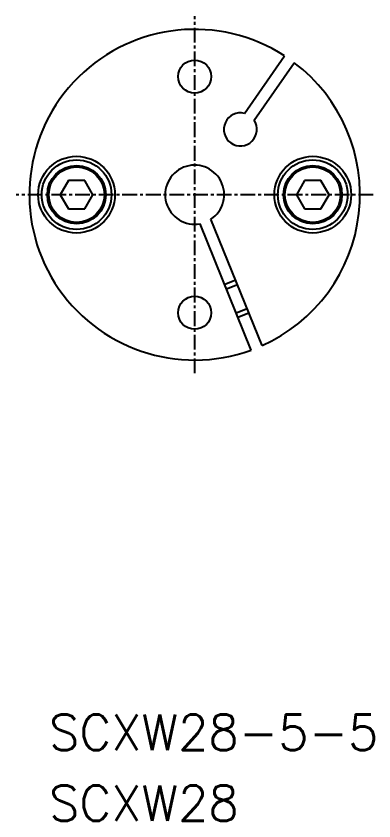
# Model space of a CAD drawing. Extents: x 43 to 162, y 49 to 117.
# Drawn here: x 43.4 to 73.7, y 48.9 to 117 of the extents above; entities that cross this region are included whole.
import ezdxf

# ---------------------------------------------------------------- set-up
doc = ezdxf.new("R2010")
doc.units = 0
doc.linetypes.add('CENTER', pattern=[2, 1.25, -0.25, 0.25, -0.25])
doc.layers.get('0').update_dxf_attribs({"linetype": 'CONTINUOUS'})
doc.layers.add('CENTER', color=1, linetype='CENTER')
doc.styles.add('MISUMI', font='txt.shx')

msp = doc.modelspace()

# ---------------------------------------------------------------- linework, layer by layer
at = {"color": 7, "linetype": 'CONTINUOUS'}
for p, q in [((62.753, 108.8), (66.156, 113.66)), ((63.571, 108.225), (66.975, 113.086)), ((47.846, 103.113), (47.153, 101.913)), ((49.232, 103.113), (47.846, 103.113)), ((49.925, 101.913), (49.232, 103.113)), ((67.846, 103.113), (67.153, 101.913)), ((69.232, 103.113), (67.846, 103.113)), ((69.925, 101.913), (69.232, 103.113)), ((47.153, 101.913), (47.846, 100.713)), ((49.232, 100.713), (49.925, 101.913)), ((67.153, 101.913), (67.846, 100.713)), ((69.232, 100.713), (69.925, 101.913)), ((47.846, 100.713), (49.232, 100.713)), ((67.846, 100.713), (69.232, 100.713)), ((64.244, 89.128), (59.92, 99.829)), ((63.317, 88.754), (58.993, 99.455)), ((61.974, 94.824), (61.974, 94.824)), ((61.095, 94.322), (62.026, 94.688)), ((62.195, 91.53), (63.125, 91.897)), ((63.18, 91.762), (63.18, 91.762)), ((63.18, 91.762), (63.18, 91.762))]:
    msp.add_line(p, q, dxfattribs=at)
at = {"color": 3, "linetype": 'CONTINUOUS'}
for p, q in [((61.239, 93.948), (62.169, 94.315)), ((62.045, 91.901), (62.975, 92.268))]:
    msp.add_line(p, q, dxfattribs=at)
at = {"color": 7, "linetype": 'CONTINUOUS'}
for centre, radius in [((58.539, 111.913), 1.4), ((48.539, 101.913), 3.25), ((68.539, 101.913), 3.25), ((48.539, 101.913), 2.95), ((48.539, 101.913), 2.475), ((68.539, 101.913), 2.95), ((68.539, 101.913), 2.475), ((48.539, 101.913), 2.353), ((68.539, 101.913), 2.353), ((58.539, 91.913), 1.4)]:
    msp.add_circle(centre, radius, dxfattribs=at)
for centre, radius, start, end in [((58.539, 101.913), 14, 57.03942, 289.95329), ((58.539, 101.913), 14, 294.04671, 52.94599), ((62.41, 107.443), 1.4, 75.82734, 34.17267), ((58.539, 101.913), 2.5, 303.53696, 280.46304)]:
    msp.add_arc(centre, radius, start, end, dxfattribs=at)
at = {"layer": 'CENTER', "color": 1, "linetype": 'CENTER'}
for p, q in [((58.539, 86.79), (58.539, 117.036)), ((73.662, 101.913), (43.416, 101.913))]:
    msp.add_line(p, q, dxfattribs=at)

# ---------------------------------------------------------------- texts
at = {"color": 7, "linetype": 'CONTINUOUS', "style": 'MISUMI'}
for s, p in [('SCXW28-5-5', (46.204, 54.881)), ('SCXW28', (46.204, 48.881))]:
    msp.add_text(s, height=3, dxfattribs=at).set_placement(p)

doc.saveas('drawing.dxf')
